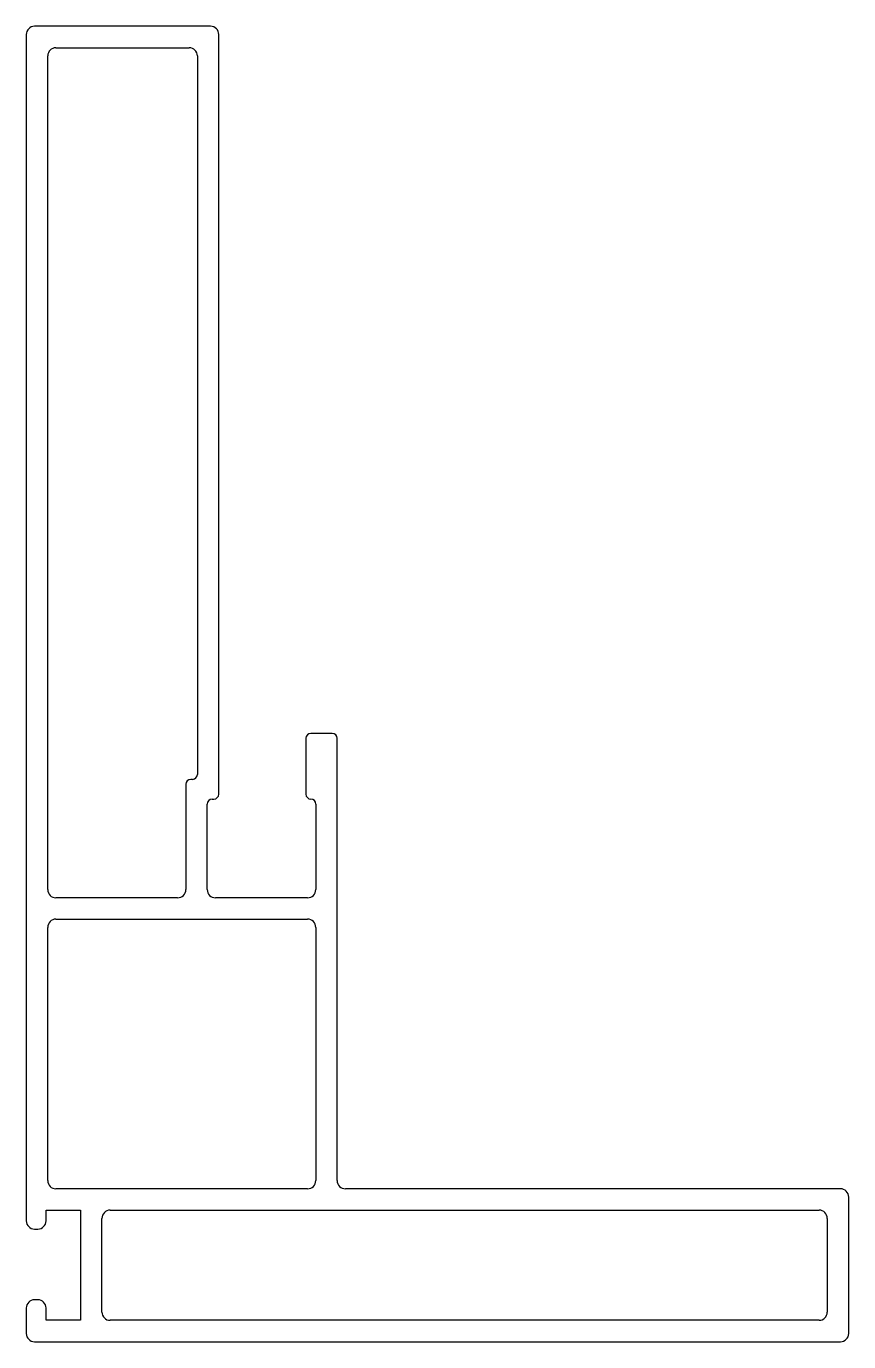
# Model space of a CAD drawing. Extents: x 3.1 to 53.1, y 2.2 to 82.2.
import ezdxf

# ---------------------------------------------------------------- set-up
doc = ezdxf.new("R2010")
doc.units = 0
doc.layers.get('0').update_dxf_attribs({"linetype": 'CONTINUOUS'})

msp = doc.modelspace()

# ---------------------------------------------------------------- linework, layer by layer
for p, q in [((3.053, 81.653, 2865.339), (3.053, 9.504, 2865.339)), ((14.253, 82.153, 2865.339), (3.553, 82.153, 2865.339)), ((14.753, 35.453, 2865.339), (14.753, 81.653, 2865.339)), ((4.853, 80.853, 2865.339), (12.953, 80.853, 2865.339)), ((4.353, 29.653, 2865.339), (4.353, 80.353, 2865.339)), ((13.453, 80.353, 2865.339), (13.453, 36.653, 2865.339)), ((20.053, 38.853, 2865.339), (20.053, 35.453, 2865.339)), ((21.653, 39.153, 2865.339), (20.353, 39.153, 2865.339)), ((21.953, 11.953, 2865.339), (21.953, 38.853, 2865.339)), ((12.753, 36.053, 2865.339), (12.753, 29.653, 2865.339)), ((13.153, 36.353, 2865.339), (13.053, 36.353, 2865.339)), ((14.053, 29.653, 2865.339), (14.053, 34.853, 2865.339)), ((14.353, 35.153, 2865.339), (14.453, 35.153, 2865.339)), ((20.653, 34.853, 2865.339), (20.653, 29.653, 2865.339)), ((12.253, 29.153, 2865.339), (4.853, 29.153, 2865.339)), ((20.153, 29.153, 2865.339), (14.553, 29.153, 2865.339)), ((4.353, 11.953, 2865.339), (4.353, 27.353, 2865.339)), ((4.853, 27.853, 2865.339), (20.153, 27.853, 2865.339)), ((20.653, 27.353, 2865.339), (20.653, 11.953, 2865.339)), ((20.153, 11.453, 2865.339), (4.853, 11.453, 2865.339)), ((52.553, 11.453, 2865.339), (22.453, 11.453, 2865.339)), ((53.053, 2.653, 2865.339), (53.053, 10.953, 2865.339)), ((4.253, 9.504, 2865.339), (4.253, 10.153, 2865.339)), ((4.253, 10.153, 2865.339), (6.353, 10.153, 2865.339)), ((6.353, 10.153, 2865.339), (6.353, 3.453, 2865.339)), ((7.653, 3.953, 2865.339), (7.653, 9.653, 2865.339)), ((8.153, 10.153, 2865.339), (51.253, 10.153, 2865.339)), ((51.753, 9.653, 2865.339), (51.753, 3.953, 2865.339)), ((3.553, 9.004, 2865.339), (3.753, 9.004, 2865.339)), ((3.053, 4.203, 2865.339), (3.053, 2.653, 2865.339)), ((3.753, 4.703, 2865.339), (3.553, 4.703, 2865.339)), ((4.253, 3.453, 2865.339), (4.253, 4.203, 2865.339)), ((6.353, 3.453, 2865.339), (4.253, 3.453, 2865.339)), ((51.253, 3.453, 2865.339), (8.153, 3.453, 2865.339)), ((3.553, 2.153, 2865.339), (52.553, 2.153, 2865.339))]:
    msp.add_line(p, q)
for centre, radius, start, end in [((3.553, 81.653, 2865.339), 0.5, 90, 180), ((14.253, 81.653, 2865.339), 0.5, 0, 90), ((4.853, 80.353, 2865.339), 0.5, 90, 180), ((12.953, 80.353, 2865.339), 0.5, 0, 90), ((20.353, 38.853, 2865.339), 0.3, 90, 180), ((21.653, 38.853, 2865.339), 0.3, 0, 90), ((13.053, 36.053, 2865.339), 0.3, 90, 180), ((13.153, 36.653, 2865.339), 0.3, 270, 360), ((14.453, 35.453, 2865.339), 0.3, 270, 360), ((20.353, 35.453, 2865.339), 0.3, 180, 270), ((14.353, 34.853, 2865.339), 0.3, 90, 180), ((20.353, 34.853, 2865.339), 0.3, 360, 90), ((4.853, 29.653, 2865.339), 0.5, 180, 270), ((12.253, 29.653, 2865.339), 0.5, 270, 0), ((14.553, 29.653, 2865.339), 0.5, 180, 270), ((20.153, 29.653, 2865.339), 0.5, 270, 0), ((4.853, 27.353, 2865.339), 0.5, 90, 180), ((20.153, 27.353, 2865.339), 0.5, 0, 90), ((4.853, 11.953, 2865.339), 0.5, 180, 270), ((20.153, 11.953, 2865.339), 0.5, 270, 360), ((22.453, 11.953, 2865.339), 0.5, 180, 270), ((52.553, 10.953, 2865.339), 0.5, 0, 90), ((8.153, 9.653, 2865.339), 0.5, 90, 180), ((51.253, 9.653, 2865.339), 0.5, 0, 90), ((3.553, 9.504, 2865.339), 0.5, 180, 270), ((3.753, 9.504, 2865.339), 0.5, 270, 360), ((3.553, 4.203, 2865.339), 0.5, 90, 180), ((3.753, 4.203, 2865.339), 0.5, 0, 90), ((8.153, 3.953, 2865.339), 0.5, 180, 270), ((51.253, 3.953, 2865.339), 0.5, 270, 360), ((3.553, 2.653, 2865.339), 0.5, 180, 270), ((52.553, 2.653, 2865.339), 0.5, 270, 0)]:
    msp.add_arc(centre, radius, start, end)

doc.saveas('drawing.dxf')
